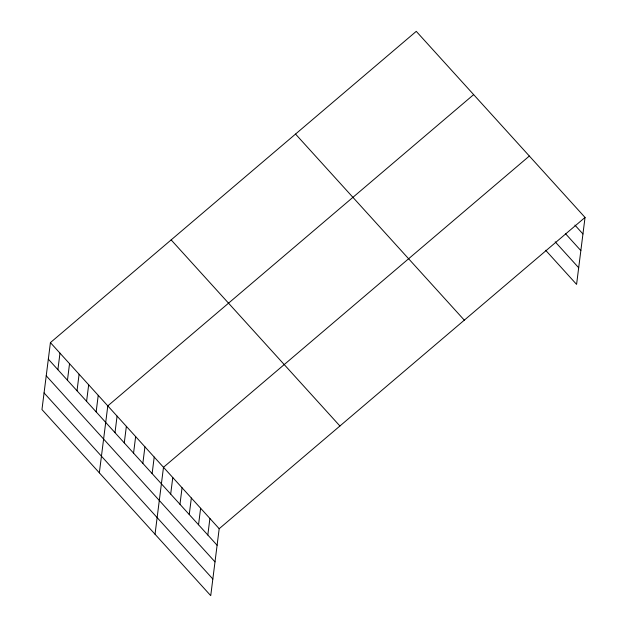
<?xml version="1.0" encoding="UTF-8"?>
<svg xmlns="http://www.w3.org/2000/svg" width="627" height="627" viewBox="0 0 627 627"><rect width="100%" height="100%" fill="white"/><g stroke="black" fill="none" stroke-linecap="round" stroke-linejoin="round"><path stroke-width="0.94" d="M50.419 342.616L41.962 409.556L210.735 595.65L219.191 528.71L585.038 217.444L416.265 31.35L50.419 342.616L219.191 528.71M57.888 369.687L59.98 353.158M67.457 380.236L69.542 363.707M77.019 390.778L79.104 374.248M86.581 401.327L88.673 384.798M96.143 411.868L98.235 395.339M99.34 472.829L107.797 405.888L473.651 94.622M114.992 432.654L117.084 416.124M124.271 442.881L126.364 426.352M133.559 453.117L135.644 436.588M142.838 463.353L144.931 446.824M152.126 473.589L154.211 457.059M155.034 534.235L163.49 467.295L529.345 156.037M170.685 494.06L172.778 477.531M179.973 504.296L182.057 487.767M189.252 514.532L191.345 498.003M198.54 524.768L200.624 508.238M207.819 535.003L209.904 518.474M585.038 217.444L576.581 284.384L545.647 250.267M574.912 225.101L582.953 233.973M565.382 233.55L580.853 250.612M555.169 241.818L578.69 267.753M295.536 134.068L464.309 320.162M171.147 239.898L339.92 425.992M48.326 359.146L217.099 545.239M46.226 375.777L214.998 561.87M44.062 392.917L212.835 579.011"/></g></svg>
